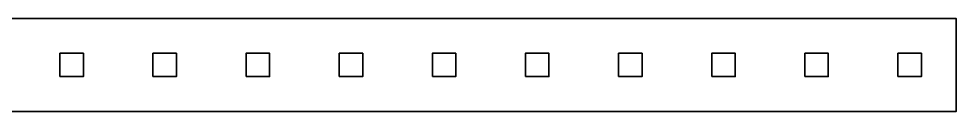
# Model space of a CAD drawing. Header units: centimetres. Extents: x -15.07 to -5.93, y -14.98 to -13.91.
# Drawn here: x -8.485 to -5.928, y -14.977 to -14.723 of the extents above; entities that cross this region are included whole.
import ezdxf

# ---------------------------------------------------------------- set-up
doc = ezdxf.new("R2010")
doc.units = ezdxf.units.CM
doc.header["$MEASUREMENT"] = 0
doc.layers.add('Layer 1', color=7, linetype='Continuous')

msp = doc.modelspace()

# ---------------------------------------------------------------- linework, layer by layer
at = {"layer": 'Layer 1', "color": 7, "lineweight": 35}
for points in [[(-8.37297, -14.88197), (-8.30897, -14.88197), (-8.30897, -14.81797), (-8.37297, -14.81797), (-8.37297, -14.88197)], [(-8.11897, -14.88197), (-8.05497, -14.88197), (-8.05497, -14.81797), (-8.11897, -14.81797), (-8.11897, -14.88197)], [(-7.86497, -14.88197), (-7.80097, -14.88197), (-7.80097, -14.81797), (-7.86497, -14.81797), (-7.86497, -14.88197)], [(-7.61097, -14.88197), (-7.54697, -14.88197), (-7.54697, -14.81797), (-7.61097, -14.81797), (-7.61097, -14.88197)], [(-7.35697, -14.88197), (-7.29297, -14.88197), (-7.29297, -14.81797), (-7.35697, -14.81797), (-7.35697, -14.88197)], [(-7.10297, -14.88197), (-7.03897, -14.88197), (-7.03897, -14.81797), (-7.10297, -14.81797), (-7.10297, -14.88197)], [(-6.84897, -14.88197), (-6.78497, -14.88197), (-6.78497, -14.81797), (-6.84897, -14.81797), (-6.84897, -14.88197)], [(-6.59497, -14.88197), (-6.53097, -14.88197), (-6.53097, -14.81797), (-6.59497, -14.81797), (-6.59497, -14.88197)], [(-6.34097, -14.88197), (-6.27697, -14.88197), (-6.27697, -14.81797), (-6.34097, -14.81797), (-6.34097, -14.88197)], [(-6.08697, -14.88197), (-6.02297, -14.88197), (-6.02297, -14.81797), (-6.08697, -14.81797), (-6.08697, -14.88197)]]:
    msp.add_lwpolyline(points, close=True, dxfattribs=at)
msp.add_open_spline([(-15.072, -14.723), (-15.072, -14.723), (-5.928, -14.723), (-5.928, -14.723), (-5.928, -14.723), (-5.928, -14.723), (-5.928, -14.977), (-5.928, -14.977), (-5.928, -14.977), (-5.928, -14.977), (-15.072, -14.977), (-15.072, -14.977), (-15.072, -14.977), (-15.072, -14.977), (-15.072, -14.723), (-15.072, -14.723)], degree=3, knots=[0, 0, 0, 0, 0.25, 0.25, 0.25, 0.25, 0.5, 0.5, 0.5, 0.5, 0.75, 0.75, 0.75, 0.75, 1, 1, 1, 1], dxfattribs=at)

doc.saveas('drawing.dxf')
